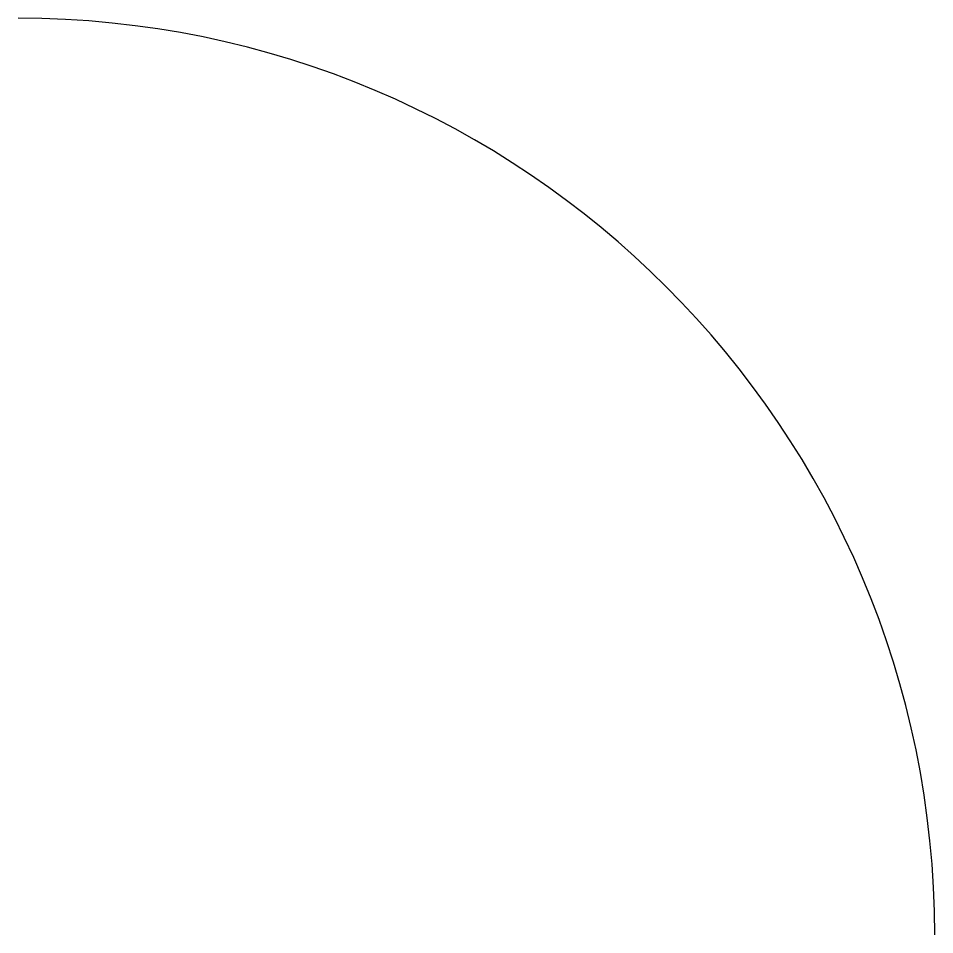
# Model space of a CAD drawing. Header units: millimetres. Extents: x 3 to 8, y 10 to 15.
import ezdxf

# ---------------------------------------------------------------- set-up
doc = ezdxf.new("R2010")
doc.units = ezdxf.units.MM

# ---------------------------------------------------------------- blocks, each defined once
blk = doc.blocks.new('B', base_point=(3, 0))
at = {"extrusion": (0, 0, -1)}
blk.add_arc((10, 0), 5, 0, 90, dxfattribs=at)

msp = doc.modelspace()

# ---------------------------------------------------------------- block references
at = {"extrusion": (0, 0, -1)}
msp.add_blockref('B', (10, 10), dxfattribs=at)

doc.saveas('drawing.dxf')
